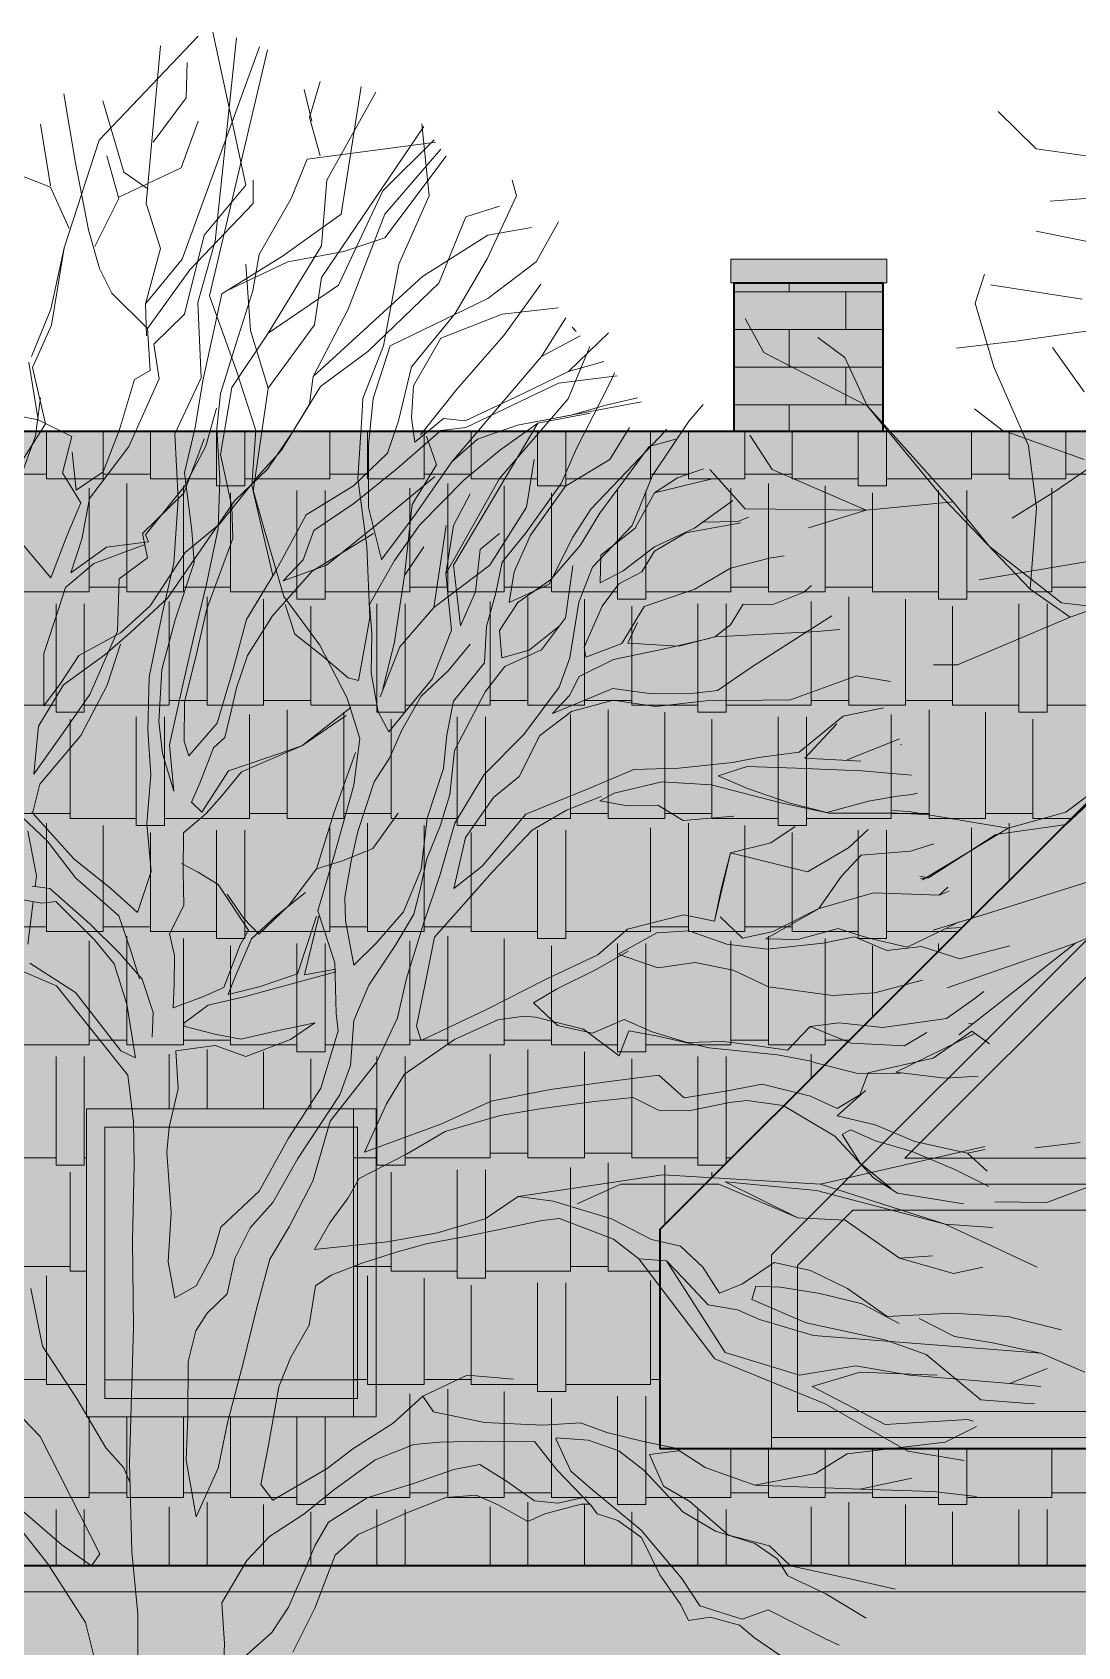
# Model space of a CAD drawing. Header units: millimetres. Extents: x -2481 to 9238, y -476 to 10647.
# Drawn here: x 5596.3 to 5877.6, y 8707.6 to 9142.3 of the extents above; entities that cross this region are included whole.
import ezdxf

# ---------------------------------------------------------------- set-up
doc = ezdxf.new("R2010")
doc.units = ezdxf.units.MM
for name, color, linetype, lineweight in [('A-ELEWACJA CIENKA', 11, 'Continuous', 13), ('A-RYS ELEWACJI', 30, 'Continuous', 35), ('B-DACHÓWKA', 250, 'Continuous', 0), ('B-materiały', 9, 'Continuous', 0), ('B-SZKŁO', 153, 'Continuous', 0)]:
    doc.layers.add(name, color=color, linetype=linetype, lineweight=lineweight)
doc.layers.add('bowe drewno', color=7, linetype='Continuous', true_color=0x51432a)

# ---------------------------------------------------------------- blocks, each defined once
blk = doc.blocks.new('A$C2EBD462E')
at = {"layer": 'B-materiały'}
for p, q in [((-80.34, 908.35), (-42.28, 948.3)), ((-36.61, 949.78), (-23.92, 890.99)), ((-35.74, 869.47), (-27.53, 947.69)), ((-62.29, 883.94), (-56.77, 944.52)), ((-48.42, 862.45), (-18.68, 944.24)), ((-37.96, 848.42), (-15.58, 943.03)), ((-46.84, 924.54), (-46.55, 938.12)), ((0.52, 917.03), (4.56, 930.9)), ((-89.62, 900.21), (-93.88, 926.12)), ((1.38, 915.59), (-1.51, 927.72)), ((7.17, 892.89), (26.05, 926.75)), ((20.44, 928.94), (12.69, 879.88)), ((-70.81, 895.94), (-78.89, 923.39)), ((-59.55, 907.5), (-46.84, 924.54)), ((-99.11, 890.74), (-102.86, 914.43)), ((-48.86, 897.67), (-42.22, 915.59)), ((4.56, 902.29), (0.52, 917.03)), ((5.17, 855.47), (44.52, 913.6)), ((46.54, 886.93), (43.77, 914.62)), ((-93.78, 866.9), (-80.34, 908.35)), ((-0.35, 901.03), (49.05, 907.5)), ((48.4, 908.37), (28.74, 888.82)), ((29.49, 879.88), (51.03, 904.83)), ((-84.45, 873.84), (-89.62, 900.21)), ((-72.83, 885.82), (-77.45, 902.29)), ((-6.55, 885.84), (-0.35, 901.03)), ((53.01, 902.15), (29.49, 870.66)), ((-72.83, 886.4), (-48.86, 897.67)), ((-61.57, 889.58), (-70.81, 895.94)), ((-99.11, 890.16), (-112.1, 895.36)), ((-21.16, 883.94), (-21.16, 892.89)), ((-21.16, 892.89), (-21.16, 883.94)), ((5.17, 867.67), (7.17, 892.89)), ((80.14, 886.93), (78.39, 892.89)), ((-91.89, 874.27), (-99.11, 890.16)), ((-23.92, 890.99), (-39.97, 871.74)), ((28.74, 888.82), (11.69, 852.49)), ((34.87, 860.62), (46.54, 886.93)), ((68.89, 862.59), (80.14, 886.93)), ((-82.07, 867.33), (-72.83, 885.82)), ((-56.77, 866.59), (-62.29, 883.94)), ((-45.49, 858.45), (-21.16, 883.94)), ((-18.86, 864.31), (-6.55, 885.84)), ((73.62, 882.86), (60.58, 878.79)), ((12.69, 879.88), (-9.88, 863.61)), ((15.45, 843.27), (29.49, 879.88)), ((60.58, 878.79), (50.3, 853.3)), ((-80.17, 858.86), (-84.45, 873.84)), ((69.11, 871.74), (85.91, 874.72)), ((96.19, 876.89), (87.67, 861.44)), ((-39.97, 871.74), (-47.49, 841.37)), ((-42.41, 845.84), (-35.74, 869.47)), ((29.49, 870.66), (13.69, 865.5)), ((43.93, 855.82), (69.11, 871.74)), ((-93.78, 866.9), (-98.9, 843.27)), ((-98.62, 837.17), (-93.78, 866.9)), ((-62.51, 845.34), (-56.77, 866.59)), ((-15.4, 834.05), (5.17, 867.67)), ((13.69, 865.5), (-7.87, 861.44)), ((-62.51, 845.34), (-48.42, 862.45)), ((-9.88, 863.61), (-33.2, 849.23)), ((-7.87, 861.44), (-31.44, 850.32)), ((-21.3, 850.28), (-18.86, 864.31)), ((56.57, 841.62), (68.89, 862.59)), ((87.67, 861.44), (69.11, 847.34)), ((-75.47, 849.48), (-80.17, 858.86)), ((-61.72, 835.86), (-45.49, 858.45)), ((-22.17, 835.13), (-23.92, 860.62)), ((28.95, 829.19), (34.87, 860.62)), ((11.69, 852.49), (-15.4, 834.05)), ((1.87, 817.34), (43.93, 855.82)), ((2.41, 837.3), (5.17, 855.47)), ((50.3, 853.3), (22.97, 827)), ((75.22, 833.14), (89.52, 852.89)), ((-61.72, 835.86), (-75.47, 849.48)), ((-33.2, 849.23), (-40.54, 815.72)), ((-27.68, 819.95), (-37.96, 848.42)), ((-27.51, 830.57), (-21.3, 850.28)), ((-62.21, 833.05), (-62.51, 845.34)), ((-41.13, 816.82), (-42.41, 845.84)), ((69.11, 847.34), (31.5, 829.17)), ((96.3, 843.75), (74.63, 841.37)), ((-98.9, 843.27), (-106.42, 825.1)), ((-47.49, 841.37), (-59.33, 829.77)), ((1.87, 817.34), (15.45, 843.27)), ((39.77, 821.08), (56.57, 841.62)), ((74.63, 841.37), (51.05, 832.15)), ((89.67, 825.1), (99.12, 839.94)), ((-106.03, 820.78), (-98.62, 837.17)), ((-60.75, 819.68), (-61.72, 835.86)), ((-15.4, 812.9), (-22.17, 835.13)), ((-15.4, 812.9), (2.41, 837.3)), ((101.46, 836.36), (103.02, 834.68)), ((-33.72, 810.86), (-27.51, 830.57)), ((-15.4, 834.05), (-29.31, 813.21)), ((51.05, 832.15), (40.51, 813.84)), ((57.3, 812.58), (75.22, 833.14)), ((89.67, 825.1), (104.52, 833.05)), ((100.15, 819.24), (115.42, 834.15)), ((-59.33, 829.77), (-57.32, 816.42)), ((22.97, 827), (4.76, 813.5)), ((21.08, 808.88), (28.95, 829.19)), ((31.5, 829.17), (24.99, 808.98)), ((99.95, 808.83), (108.3, 828.98)), ((-107.42, 822.93), (-103.85, 800.73)), ((55.21, 784.6), (89.67, 825.1)), ((100.15, 819.24), (113.72, 823.13)), ((-101.02, 799.12), (-106.03, 820.78)), ((-66.81, 816.18), (-60.75, 819.68)), ((-20.16, 796.63), (-27.68, 819.95)), ((0.46, 806.69), (1.87, 817.34)), ((34.7, 800.29), (39.77, 821.08)), ((81.93, 810.41), (100.15, 819.24)), ((118.86, 817.59), (96.19, 814.8)), ((116, 814.8), (117.8, 818.74)), ((-72.48, 797.04), (-66.81, 816.18)), ((-57.32, 816.42), (-68.96, 790.43)), ((-51.2, 795.34), (-41.13, 816.82)), ((-40.54, 815.72), (-43.44, 797.77)), ((-29.31, 813.21), (-33.69, 787.4)), ((-21.16, 773.31), (-15.4, 812.9)), ((4.76, 813.5), (-5.97, 795.92)), ((40.51, 813.84), (39.7, 801.53)), ((96.19, 814.8), (60.58, 797.71)), ((103.12, 789.71), (116, 814.8)), ((-102.95, 809.13), (-104.81, 794.56)), ((-35.06, 797.42), (-33.72, 810.86)), ((20.7, 801.61), (21.08, 808.88)), ((24.99, 808.98), (23.2, 791.06)), ((43.22, 794.91), (57.3, 812.58)), ((60.4, 800.37), (81.93, 810.41)), ((73.62, 778.19), (99.95, 808.83)), ((113.88, 806.18), (126.68, 809.15)), ((-39.35, 790.61), (-35.25, 805.24)), ((-10.27, 789.1), (0.46, 806.69)), ((80.55, 798.64), (128.14, 807.58)), ((101.13, 802.51), (113.88, 806.18)), ((146.43, 800.29), (151.86, 806.57)), ((-103.85, 800.73), (-116.2, 803.21)), ((-90.84, 794.35), (-103.85, 800.73)), ((19.06, 778.11), (20.7, 801.61)), ((30.54, 787.89), (34.7, 800.29)), ((39.7, 801.53), (41.05, 792.07)), ((41.05, 792.07), (52, 801.28)), ((52, 801.28), (60.4, 800.37)), ((80.55, 798.64), (101.13, 802.51)), ((108.37, 803.25), (88.35, 799.4)), ((132.43, 779.27), (146.43, 800.29)), ((-110.69, 783.8), (-101.02, 799.12)), ((-78.77, 780.69), (-72.48, 797.04)), ((-43.44, 797.77), (-47.48, 780.35)), ((-34.01, 777.9), (-35.06, 797.42)), ((-21.66, 775.41), (-20.16, 796.63)), ((-5.97, 795.92), (-15.67, 781.71)), ((51.05, 796.63), (34.05, 781.84)), ((60.58, 797.71), (51.05, 796.63)), ((55.82, 744.83), (88.35, 799.4)), ((65.05, 793.23), (80.55, 798.64)), ((88.35, 799.4), (73.53, 788.97)), ((123.52, 797.71), (116, 785.51)), ((125.06, 783.56), (137.04, 796.15)), ((137.04, 796.15), (137.78, 797.18)), ((-104.81, 794.56), (-111.08, 777.08)), ((-94.4, 780.29), (-90.84, 794.35)), ((-50.02, 770.23), (-51.2, 795.34)), ((-47.84, 772.52), (-39.98, 793.39)), ((49.3, 783.34), (45.54, 794.46)), ((55.21, 784.6), (65.05, 793.23)), ((141.41, 793.26), (131.05, 790.39)), ((-90.69, 788.21), (-89.21, 773.72)), ((-68.96, 790.43), (-84.1, 770.5)), ((-47.35, 775.33), (-39.35, 790.61)), ((-33.69, 787.4), (-29.28, 767.4)), ((-18.96, 779.39), (-10.27, 789.1)), ((17.45, 775.27), (30.54, 787.89)), ((23.2, 791.06), (23.24, 767.04)), ((73.53, 788.97), (59.85, 777.45)), ((97.32, 776.16), (103.12, 789.71)), ((131.05, 790.39), (112.13, 764.8)), ((40.02, 768.16), (49.3, 783.34)), ((40.65, 763.57), (55.21, 784.6)), ((83.9, 767.07), (86.91, 785.51)), ((116, 785.51), (98.95, 775.21)), ((108.73, 766.39), (125.06, 783.56)), ((-87.41, 768.74), (-94.4, 780.29)), ((-89.21, 773.72), (-78.77, 780.69)), ((-47.48, 780.35), (-44.69, 758.08)), ((-34.13, 760.57), (-18.96, 779.39)), ((-15.67, 781.71), (-28.22, 769.66)), ((34.05, 781.84), (17.62, 768.57)), ((25.66, 759.84), (48.65, 778.85)), ((52.93, 741.53), (73.62, 778.19)), ((124.53, 760.08), (132.43, 779.27)), ((141.95, 778.39), (133.16, 772.59)), ((151.96, 781.89), (141.95, 778.39)), ((-62.52, 756.51), (-47.35, 775.33)), ((-34.65, 758.89), (-34.01, 777.9)), ((-16.76, 758.22), (-21.66, 775.41)), ((-0.71, 764.21), (17.45, 775.27)), ((22.51, 751.94), (19.06, 778.11)), ((59.85, 777.45), (42.97, 760.27)), ((83.82, 757.38), (97.32, 776.16)), ((98.95, 775.21), (85.52, 756.31)), ((152.61, 777.37), (133.16, 772.59)), ((155.58, 777.98), (152.61, 777.37)), ((-84.1, 770.5), (-87.06, 754.78)), ((-63.65, 757.04), (-47.84, 772.52)), ((-28.22, 769.66), (-54.09, 732.14)), ((-51.64, 745.61), (-50.02, 770.23)), ((-13.64, 740.77), (-21.16, 773.31)), ((55.82, 760.02), (62.34, 772.22)), ((133.16, 772.59), (125.68, 758.99)), ((148.58, 759.01), (163.27, 769.69)), ((-92.68, 756.32), (-87.41, 768.74)), ((-29.28, 767.4), (-28.97, 755.12)), ((17.62, 768.57), (2.24, 758.13)), ((23.24, 767.04), (28.21, 747.05)), ((37.01, 740.77), (40.02, 768.16)), ((69.86, 744.83), (83.9, 767.07)), ((101.74, 755.6), (108.73, 766.39)), ((-12.46, 742.68), (-0.71, 764.21)), ((28.21, 747.05), (40.65, 763.57)), ((112.13, 764.8), (104.62, 752.32)), ((166.41, 761.13), (145.27, 757.25)), ((151.32, 761.31), (165.27, 761.66)), ((165.27, 761.66), (169.26, 763.22)), ((-61.74, 747.59), (-63.65, 757.04)), ((-61.34, 753.75), (-62.52, 756.51)), ((-47.27, 749.63), (-34.13, 760.57)), ((-44.69, 758.08), (-43.82, 745.81)), ((-39.14, 737.55), (-34.65, 758.89)), ((-9.41, 732.7), (-16.76, 758.22)), ((2.24, 758.13), (-1.95, 746.86)), ((25.17, 757.03), (1.51, 742.47)), ((7.04, 744.85), (25.66, 759.84)), ((42.97, 760.27), (33.25, 746.62)), ((48.3, 728.56), (53.06, 760.02)), ((52.93, 741.53), (55.82, 760.02)), ((73.62, 757.04), (66.1, 750.8)), ((74.61, 745.98), (83.82, 757.38)), ((109.29, 744.06), (124.53, 760.08)), ((125.68, 758.99), (112.53, 748.61)), ((133.12, 751.92), (148.58, 759.01)), ((145.27, 757.25), (133.16, 750.24)), ((-110.49, 753.63), (-98.98, 739.96)), ((-98.98, 739.96), (-92.68, 756.32)), ((-87.06, 754.78), (-91.2, 741.83)), ((-62.98, 752.59), (-82.36, 745.4)), ((-77.48, 751.67), (-61.34, 753.75)), ((-28.97, 755.12), (-38.91, 728.05)), ((85.52, 756.31), (79.17, 742.18)), ((92.7, 737.5), (101.74, 755.6)), ((104.62, 752.32), (93.21, 739.18)), ((-91.2, 741.83), (-77.48, 751.67)), ((-60.72, 729.18), (-47.27, 749.63)), ((23.75, 724.6), (22.51, 751.94)), ((37.01, 740.77), (44.53, 751.89)), ((66.1, 750.8), (64.34, 734.53)), ((112.53, 748.61), (112.24, 737.98)), ((121.06, 742.67), (133.12, 751.92)), ((133.16, 750.24), (128.33, 742.3)), ((177.36, 747.44), (183.01, 748.39)), ((-82.36, 745.4), (-93.3, 736.19)), ((-72.71, 739.5), (-61.74, 747.59)), ((-56.17, 725.95), (-51.64, 745.61)), ((-43.82, 745.81), (-51.09, 723.84)), ((-1.95, 746.86), (-9.57, 738.84)), ((-9.57, 738.84), (7.04, 744.85)), ((33.25, 746.62), (23.62, 729.62)), ((48.3, 728.56), (69.86, 744.83)), ((58.58, 721.51), (55.82, 744.83)), ((72.11, 734.19), (74.61, 745.98)), ((101.71, 744.56), (98.95, 724.5)), ((104.05, 730.52), (109.29, 744.06)), ((148.61, 735.54), (162.37, 743.71)), ((162.37, 743.71), (177.36, 747.44)), ((-73.32, 719.37), (-72.71, 739.5)), ((-23.72, 723.97), (-12.46, 742.68)), ((1.51, 742.47), (-13.7, 725.33)), ((33.25, 715.28), (37.01, 740.77)), ((55.15, 719.8), (52.93, 741.53)), ((79.17, 742.18), (77.23, 730.4)), ((93.21, 739.18), (80.58, 730.49)), ((112.24, 737.98), (121.06, 742.67)), ((128.33, 742.3), (119.51, 737.61)), ((-93.3, 736.19), (-95.89, 728.3)), ((-43.69, 718.44), (-39.14, 737.55)), ((77.23, 730.4), (92.7, 737.5)), ((119.51, 737.61), (113.02, 729.07)), ((129.22, 728.91), (148.61, 735.54)), ((190.54, 734.36), (193.55, 737.02)), ((-54.09, 732.14), (-68.29, 718.94)), ((4.46, 714.06), (-9.41, 732.7)), ((64.34, 734.53), (58.58, 721.51)), ((68.52, 721.25), (72.11, 734.19)), ((80.58, 730.49), (73.59, 719.7)), ((100.67, 709.2), (104.05, 730.52)), ((178.37, 729.59), (190.54, 734.36)), ((-95.89, 728.3), (-101.6, 710.84)), ((-72.19, 718.84), (-60.72, 729.18)), ((-38.91, 728.05), (-42.94, 710.64)), ((-8.88, 729.65), (-5.14, 718.29)), ((23.62, 729.62), (24.46, 718.47)), ((35.26, 713.38), (48.3, 728.56)), ((113.02, 729.07), (106.15, 713.25)), ((120.64, 714.73), (129.22, 728.91)), ((162.36, 721.92), (167.19, 729.86)), ((167.19, 729.86), (178.37, 729.59)), ((-61.15, 701.8), (-56.17, 725.95)), ((-51.09, 723.84), (-56.2, 704.72)), ((-28.83, 704.84), (-23.72, 723.97)), ((-13.7, 725.33), (-23.37, 710.01)), ((19.33, 700.46), (23.75, 724.6)), ((98.95, 724.5), (89.67, 712.29)), ((126.59, 722.7), (122.87, 714.79)), ((156.33, 717.3), (162.36, 721.92)), ((186.53, 715.82), (201.37, 725.35)), ((-88.17, 710.06), (-72.19, 718.84)), ((-83.89, 695.08), (-73.32, 719.37)), ((-68.29, 718.94), (-78.12, 710.31)), ((-48.23, 698.77), (-43.69, 718.44)), ((-5.14, 718.29), (5.12, 710.16)), ((24.46, 718.47), (24.28, 703.38)), ((47.8, 701.18), (55.15, 719.8)), ((67.76, 707.26), (68.52, 721.25)), ((73.59, 719.7), (74.42, 709.11)), ((84.95, 712.16), (96.45, 721.39)), ((142.46, 713.6), (156.33, 717.3)), ((156.33, 717.3), (195.74, 719.35)), ((195.74, 719.35), (204.38, 720.12)), ((-72.08, 714.37), (-77.27, 698.6)), ((15.03, 693.65), (4.46, 714.06)), ((27.73, 694.13), (35.26, 713.38)), ((28.74, 697.11), (33.25, 715.28)), ((62.34, 714.46), (53.87, 704.12)), ((106.15, 713.25), (106.81, 709.36)), ((106.81, 709.36), (120.64, 714.73)), ((122.87, 714.79), (142.46, 713.6)), ((154.67, 716.7), (135.79, 712.32)), ((170.04, 705.36), (186.53, 715.82)), ((-101.6, 710.84), (-101.66, 690.73)), ((-95.17, 699.27), (-88.17, 710.06)), ((-78.12, 710.31), (-94.04, 698.74)), ((-42.94, 710.64), (-47.5, 692.09)), ((-23.37, 710.01), (-27.53, 697.61)), ((5.12, 710.16), (15.39, 701.48)), ((74.42, 709.11), (84.95, 712.16)), ((89.67, 712.29), (75.62, 705.78)), ((96.48, 697.93), (100.67, 709.2)), ((135.79, 712.32), (117.45, 708.51)), ((-56.2, 704.72), (-57.37, 684.58)), ((-35.01, 684.02), (-28.83, 704.84)), ((55.84, 692.44), (67.76, 707.26)), ((75.62, 705.78), (68.04, 696.1)), ((117.45, 708.51), (104.2, 702.03)), ((157.41, 696.66), (170.04, 705.36)), ((-61.63, 681.35), (-61.15, 701.8)), ((15.39, 701.48), (19.33, 700.46)), ((24.28, 703.38), (26.89, 688.36)), ((31, 680.64), (47.8, 701.18)), ((53.87, 704.12), (43.5, 694.36)), ((104.2, 702.03), (100.47, 694.67)), ((210.79, 702.26), (185.46, 693.04)), ((223.83, 700.09), (210.79, 702.26)), ((-94.04, 698.74), (-103.69, 682.86)), ((-101.66, 690.73), (-95.17, 699.27)), ((-77.27, 698.6), (-87.4, 679.35)), ((-53.24, 675.74), (-48.23, 698.77)), ((-27.53, 697.61), (-29.54, 688.63)), ((68.04, 696.1), (56.31, 673.46)), ((82.97, 679.71), (96.48, 697.93)), ((93.94, 687.81), (117.17, 697.33)), ((117.17, 697.33), (131.18, 695.44)), ((146.27, 695.26), (157.41, 696.66)), ((-94.13, 680.3), (-83.89, 695.08)), ((-47.5, 692.09), (-47.68, 677)), ((19.89, 678.13), (15.03, 693.65)), ((43.5, 694.36), (36.01, 681.33)), ((53.37, 679.53), (55.84, 692.44)), ((100.47, 694.67), (93.94, 687.81)), ((117.28, 692.86), (101.19, 688.55)), ((133.54, 690.48), (117.28, 692.86)), ((131.18, 695.44), (146.27, 695.26)), ((153.04, 692.64), (133.54, 690.48)), ((185.46, 693.04), (153.04, 692.64)), ((-29.54, 688.63), (-32.08, 678.51)), ((16.45, 690.06), (-2.39, 675.34)), ((-2.39, 675.34), (14.64, 686.94)), ((26.89, 688.36), (31, 680.64)), ((101.19, 688.55), (89.13, 679.31)), ((205.7, 686.7), (221.26, 689.88)), ((-103.69, 682.86), (-105.46, 664.38)), ((-57.37, 684.58), (-55.94, 672.32)), ((-45.87, 671.46), (-35.01, 684.02)), ((188.73, 672.86), (205.7, 686.7)), ((190.98, 670.54), (203.26, 683.82)), ((-105.46, 664.38), (-94.13, 680.3)), ((-87.4, 679.35), (-103.13, 660.53)), ((-60.5, 664.19), (-61.63, 681.35)), ((-32.08, 678.51), (-36.45, 674.49)), ((36.01, 681.33), (31.25, 670.6)), ((52.02, 666.65), (53.37, 679.53)), ((67.72, 664.25), (82.97, 679.71)), ((89.13, 679.31), (81.14, 663.47)), ((-51.67, 657.9), (-53.24, 675.74)), ((-47.68, 677), (-45.87, 671.46)), ((-36.45, 674.49), (-41.69, 660.95)), ((-2.39, 675.34), (-25.6, 665.26)), ((-16.24, 670.52), (-2.39, 675.34)), ((17.54, 660.2), (19.89, 678.13)), ((227.36, 678.05), (207.27, 669.99)), ((227.59, 675.69), (228.09, 675.82)), ((-342.13, 672.7), (-331.85, 662.67)), ((-55.94, 672.32), (-51.67, 657.9)), ((-30.64, 665.69), (-16.24, 670.52)), ((9.93, 649.38), (18.21, 672.7)), ((31.25, 670.6), (25.33, 661.51)), ((56.31, 673.46), (54.5, 656.65)), ((163.13, 668.87), (173.14, 670.8)), ((173.14, 670.8), (188.73, 672.86)), ((212.54, 669.45), (190.98, 670.54)), ((-40.86, 649.8), (-30.64, 665.69)), ((-25.6, 665.26), (-33.19, 656.13)), ((45.79, 647.5), (52.02, 666.65)), ((106.97, 658.53), (125.21, 666.24)), ((125.21, 666.24), (142.51, 666.68)), ((142.51, 666.68), (163.13, 668.87)), ((168.75, 667.34), (157.67, 663.71)), ((187.76, 666.69), (168.75, 667.34)), ((212.93, 665.65), (187.76, 666.69)), ((231.92, 664.02), (212.93, 665.65)), ((-331.85, 662.67), (-311.04, 659.69)), ((-61.97, 645.36), (-60.5, 664.19)), ((-41.69, 660.95), (-44.86, 653.61)), ((25.33, 661.51), (19.11, 642.36)), ((56.45, 645.53), (67.72, 664.25)), ((81.14, 663.47), (71.29, 655.4)), ((135.94, 661.49), (117.62, 657.12)), ((154.97, 660.29), (135.94, 661.49)), ((157.67, 663.71), (168.96, 658.96)), ((-103.13, 660.53), (-105.88, 649.75)), ((9.85, 632.63), (17.54, 660.2)), ((54.5, 656.65), (50.89, 644.83)), ((83.74, 649.01), (106.97, 658.53)), ((117.62, 657.12), (112.1, 654.19)), ((181.7, 653.45), (154.97, 660.29)), ((168.96, 658.96), (185.31, 653.23)), ((226.58, 655.94), (232.15, 656.63)), ((232.15, 656.63), (234.18, 657.07)), ((-44.86, 653.61), (-40.86, 649.8)), ((-33.19, 656.13), (-39.17, 649.28)), ((71.29, 655.4), (60.5, 640.04)), ((112.62, 655.87), (99.35, 650.51)), ((112.1, 654.19), (122.77, 652.22)), ((122.77, 652.22), (134.49, 652.51)), ((134.49, 652.51), (144.13, 646.61)), ((200.26, 649.38), (181.7, 653.45)), ((185.31, 653.23), (199.36, 649.67)), ((199.36, 649.67), (215.46, 653.98)), ((215.46, 653.98), (226.58, 655.94)), ((-302.32, 650.51), (-328.09, 648.57)), ((-100.36, 638.81), (-112.37, 650.24)), ((-106.22, 649.83), (-90.12, 631.8)), ((-39.17, 649.28), (-47.92, 641.8)), ((3.26, 628), (9.93, 649.38)), ((24.86, 635.8), (34.57, 649.45)), ((66.92, 629.03), (83.74, 649.01)), ((99.35, 650.51), (86.13, 642.92)), ((144.13, 646.61), (163.64, 648.3)), ((226.58, 649.38), (200.26, 649.38)), ((236.86, 648.85), (226.58, 649.38)), ((-60.39, 626.96), (-61.97, 645.36)), ((43.49, 627.89), (45.79, 647.5)), ((50.89, 644.83), (45.62, 631.85)), ((50.8, 625.83), (56.45, 645.53)), ((177.87, 637.96), (187.21, 644.33)), ((-306.53, 635.28), (-331.85, 640.44)), ((-107.71, 642.53), (-104.49, 625.3)), ((-47.92, 641.8), (-48.1, 626.71)), ((19.11, 642.36), (16.59, 631.12)), ((60.5, 640.04), (55.97, 620.38)), ((86.13, 642.92), (70.89, 626.9)), ((207.78, 636.1), (215.3, 643.15)), ((-89.38, 624.56), (-100.36, 638.81)), ((13.24, 631.04), (24.86, 635.8)), ((162.32, 634.21), (177.87, 637.96)), ((191.98, 626.88), (207.78, 636.1)), ((212.62, 633.24), (231.58, 634.83)), ((231.58, 634.83), (240.51, 637.63)), ((-90.12, 631.8), (-75.87, 620.43)), ((3.26, 628), (13.24, 631.04)), ((3.67, 611.81), (9.85, 632.63)), ((16.59, 631.12), (14.15, 617.1)), ((45.62, 631.85), (43.13, 620.06)), ((156.28, 607.81), (162.32, 634.21)), ((158.76, 620.16), (162.32, 634.21)), ((162.32, 634.21), (191.98, 626.88)), ((205, 625.23), (212.62, 633.24)), ((-345.77, 628.91), (-348.28, 621.05)), ((-319.48, 622.15), (-344.16, 626)), ((-65.59, 611.19), (-60.39, 626.96)), ((-42.52, 626.85), (-48.74, 630.05)), ((-48.1, 626.71), (-47.78, 613.87)), ((-34.57, 622.02), (-42.52, 626.85)), ((-7.55, 613.76), (3.26, 628)), ((36.64, 611.51), (43.49, 627.89)), ((55.97, 620.38), (66.92, 629.03)), ((70.89, 626.9), (57.85, 612.05)), ((-104.49, 625.3), (-104.99, 621.2)), ((-72.82, 609.89), (-89.38, 624.56)), ((-22.96, 604.43), (-34.57, 622.02)), ((44.55, 607.8), (50.8, 625.83)), ((196.38, 612.72), (205, 625.23)), ((-348.28, 621.05), (-343.26, 603.97)), ((-102.55, 614.73), (-118.82, 617.68)), ((-106.06, 621.35), (-99.34, 620.4)), ((-99.34, 620.4), (-83.91, 606.82)), ((-75.87, 620.43), (-65.59, 611.19)), ((-31.13, 618.2), (-24.75, 608.86)), ((-0.98, 618.95), (-12.48, 609.73)), ((43.13, 620.06), (40.57, 610.5)), ((156.28, 607.81), (158.76, 620.16)), ((217.31, 618.74), (196.49, 612.78)), ((242.63, 617.93), (217.31, 618.74)), ((245.95, 620.93), (242.63, 617.93)), ((242.63, 617.93), (246.45, 619.37)), ((-410.22, 616.98), (-405.2, 607.76)), ((-337.37, 610.88), (-292.55, 617.23)), ((-105.72, 615.31), (-107.74, 598.96)), ((-96.98, 615.43), (-102.55, 614.73)), ((-82.08, 600.72), (-96.98, 615.43)), ((-47.78, 613.87), (-53.25, 602.96)), ((-19.01, 602.86), (-7.55, 613.76)), ((14.15, 617.1), (14.38, 608.16)), ((-383.38, 606.41), (-390.66, 611.83)), ((-353.42, 608.98), (-337.37, 610.88)), ((-327.47, 609.12), (-318.94, 597.19)), ((-68, 596.04), (-72.82, 609.89)), ((-24.75, 608.86), (-19.01, 602.86)), ((-12.48, 609.73), (-21.76, 601.11)), ((-4.1, 587.59), (3.26, 609.76)), ((-1.35, 587.29), (4.16, 609.79)), ((10.31, 591.86), (3.67, 611.81)), ((26.32, 599.52), (36.64, 611.51)), ((40.57, 610.5), (33.61, 598.59)), ((57.85, 612.05), (48.61, 601.76)), ((122.84, 604.73), (144.49, 610.3)), ((144.49, 610.3), (156.28, 607.81)), ((158.47, 609.54), (167.05, 601.37)), ((196.49, 612.78), (176, 601.04)), ((178.72, 603.9), (196.38, 612.72)), ((-405.2, 607.76), (-377.37, 593.39)), ((-377.37, 593.39), (-383.38, 606.41)), ((-83.91, 606.82), (-72.45, 595.37)), ((-26.17, 598.77), (-22.96, 604.43)), ((14.38, 608.16), (17.6, 590.93)), ((37.84, 585.85), (44.55, 607.8)), ((111.35, 594.95), (122.84, 604.73)), ((188.3, 600.79), (203.83, 605.09)), ((203.83, 605.09), (215.1, 601.46)), ((230.27, 597.93), (245.17, 605.01)), ((245.17, 605.01), (250.29, 607.59)), ((245.17, 605.01), (251.01, 605.37)), ((-343.26, 603.97), (-333.9, 582.62)), ((-74.59, 591.41), (-82.08, 600.72)), ((-53.25, 602.96), (-51.37, 594.63)), ((-21.76, 601.11), (-28.1, 586.43)), ((48.61, 601.76), (45.14, 584.35)), ((134.05, 603.34), (119.17, 595.15)), ((146.31, 604.21), (134.05, 603.34)), ((160.97, 598.99), (146.31, 604.21)), ((167.05, 601.37), (178.72, 603.9)), ((176, 601.04), (188.3, 600.79)), ((210.06, 601.89), (197.83, 599.35)), ((222.48, 596.62), (210.06, 601.89)), ((215.1, 601.46), (230.27, 597.93)), ((-64.8, 585.66), (-68, 596.04)), ((-32.46, 582.41), (-26.17, 598.77)), ((17.6, 590.93), (26.32, 599.52)), ((33.61, 598.59), (23.38, 583.25)), ((123.05, 596.36), (110.93, 589.35)), ((176.66, 597.14), (160.97, 598.99)), ((197.83, 599.35), (176.66, 597.14)), ((235.85, 598.07), (222.48, 596.62)), ((250.49, 593.41), (235.85, 598.07)), ((269.72, 598.41), (250.49, 593.41)), ((-354.2, 567.59), (-377.37, 593.39)), ((-377.37, 593.39), (-356.8, 568.44)), ((-341.01, 586.88), (-348.43, 592.64)), ((-107, 591.72), (-89.4, 580.43)), ((-69.73, 575.89), (-74.59, 591.41)), ((-72.45, 595.37), (-63.83, 585.53)), ((-51.37, 594.63), (-51.51, 583.5)), ((10.8, 572.32), (10.31, 591.86)), ((91.48, 585.51), (111.35, 594.95)), ((119.17, 595.15), (134.38, 589.94)), ((134.38, 589.94), (148.85, 591.98)), ((148.85, 591.98), (163.45, 588.99)), ((-318.94, 579.02), (-341.01, 586.88)), ((-299.66, 589.12), (-326.57, 570.57)), ((-96.72, 583.03), (-115.36, 590.95)), ((10.68, 588.37), (-25.11, 578.68)), ((-18.51, 582.76), (-4.1, 587.59)), ((10.68, 589.46), (-1.35, 587.29)), ((110.93, 589.35), (95.48, 581.7)), ((163.45, 588.99), (177.02, 582.63)), ((-402.94, 576.31), (-408.96, 585.53)), ((-333.9, 582.62), (-331.81, 565.91)), ((-69.3, 548.61), (-96.72, 583.03)), ((-63.83, 585.53), (-59.6, 572.79)), ((-51.51, 583.5), (-51.87, 574.48)), ((-28.1, 586.43), (-30.72, 579.66)), ((-30.72, 579.66), (-18.51, 582.76)), ((23.38, 583.25), (17.57, 569.7)), ((34.31, 570.67), (37.84, 585.85)), ((45.14, 584.35), (41.65, 567.51)), ((68.31, 573.76), (91.48, 585.51)), ((177.02, 582.63), (201.68, 579.34)), ((217.86, 580.3), (236.17, 585.23)), ((-89.4, 580.43), (-81.31, 570.01)), ((-51.87, 574.48), (-40.2, 578.86)), ((-40.2, 578.86), (-32.46, 582.41)), ((-25.11, 578.68), (-38.44, 575.56)), ((95.48, 581.7), (86.68, 576.46)), ((201.68, 579.34), (217.86, 580.3)), ((255.91, 577.9), (259.75, 580.79)), ((-410.22, 565.73), (-419.74, 576.31)), ((-377.6, 565.32), (-402.94, 576.31)), ((-66.42, 555.3), (-69.73, 575.89)), ((-38.44, 575.56), (-47.76, 568.62)), ((86.68, 576.46), (95.83, 567.75)), ((245.48, 570.38), (255.91, 577.9)), ((-326.57, 570.57), (-338.37, 563.15)), ((-81.31, 570.01), (-72.07, 557.95)), ((-59.6, 572.79), (-59.92, 563.29)), ((11.53, 565.64), (10.8, 572.32)), ((17.57, 569.7), (16.33, 552.35)), ((26.35, 553.72), (34.31, 570.67)), ((43.46, 561.97), (68.31, 573.76)), ((72.87, 569.96), (56.31, 562.29)), ((82.89, 571.33), (72.87, 569.96)), ((87.37, 570.89), (82.89, 571.33)), ((105.92, 566.32), (87.37, 570.89)), ((109.32, 564.73), (121.47, 570.06)), ((121.47, 570.06), (132.21, 565.31)), ((220.99, 566.97), (245.48, 570.38)), ((-377.6, 565.32), (-410.22, 565.73)), ((-393.16, 560.58), (-377.6, 565.32)), ((-354.2, 567.59), (-377.6, 565.32)), ((-356.8, 568.44), (-333.5, 544.08)), ((-344.4, 555.54), (-354.2, 567.59)), ((-331.81, 565.91), (-333.5, 544.08)), ((-47.76, 568.62), (-47.73, 567.5)), ((-47.73, 567.5), (-35.92, 564.45)), ((-25.82, 562.46), (-12.49, 565.59)), ((-12.49, 565.59), (2.51, 568.76)), ((2.51, 568.76), (-6.82, 562.38)), ((4.82, 543.68), (11.53, 565.64)), ((41.65, 567.51), (43.46, 561.97)), ((95.83, 567.75), (109.32, 564.73)), ((119.59, 556.05), (105.92, 566.32)), ((123.26, 565.64), (119.59, 556.05)), ((134.48, 563.69), (123.26, 565.64)), ((132.21, 565.31), (145.72, 561.18)), ((184.34, 558.23), (193.05, 567.39)), ((193.05, 567.39), (204.18, 568.78)), ((193.05, 567.39), (208.78, 560.98)), ((204.18, 568.78), (220.99, 566.97)), ((240.28, 555.16), (255.1, 565.59)), ((253.91, 568.35), (255.75, 568.51)), ((255.1, 565.59), (261.92, 560.73)), ((-35.92, 564.45), (-25.82, 562.46)), ((-6.82, 562.38), (-23.98, 555.81)), ((56.31, 562.29), (37.09, 548.96)), ((154.15, 559.15), (134.48, 563.69)), ((145.72, 561.18), (159.67, 561.52)), ((159.67, 561.52), (170.88, 560.13)), ((208.78, 560.98), (229.34, 559.9)), ((256.12, 564.57), (225.89, 549.78)), ((229.34, 559.9), (237.87, 565.05)), ((-72.07, 557.95), (-66.42, 555.3)), ((-35.81, 559.98), (-50.84, 557.93)), ((-50.84, 557.93), (-49.92, 543.43)), ((-23.98, 555.81), (-35.81, 559.98)), ((180.47, 556.46), (154.15, 559.15)), ((170.88, 560.13), (184.34, 558.23)), ((193.38, 553.99), (180.47, 556.46)), ((-312.15, 552.5), (-347.2, 546.59)), ((-325.02, 540.38), (-344.4, 555.54)), ((8.49, 530.92), (26.35, 553.72)), ((16.33, 552.35), (12.15, 541.07)), ((194.51, 553.46), (193.38, 553.99)), ((210.81, 549.4), (194.51, 553.46)), ((215.28, 549.51), (240.28, 555.16)), ((-67.18, 530.78), (-69.3, 548.61)), ((37.09, 548.96), (30.11, 537.61)), ((117.59, 546.5), (134.86, 548.61)), ((134.86, 548.61), (144.57, 539.92)), ((227.58, 549.26), (210.81, 549.4)), ((212.14, 541.05), (215.28, 549.51)), ((225.89, 549.78), (244.94, 547.46)), ((244.94, 547.46), (257.66, 548.27)), ((-333.5, 544.08), (-322.69, 536.53)), ((-49.92, 543.43), (-53.46, 528.57)), ((-7.55, 524.38), (4.82, 543.68)), ((93.1, 543.1), (117.59, 546.5)), ((161.27, 542.57), (174.61, 545.14)), ((174.61, 545.14), (193.16, 540.58)), ((-302.05, 537.61), (-325.02, 540.38)), ((-322.69, 536.53), (-306.08, 542.54)), ((12.15, 541.07), (-4, 516.64)), ((70.31, 538.62), (93.1, 543.1)), ((125.02, 539.99), (109.97, 538.49)), ((134.64, 535.2), (125.02, 539.99)), ((144.57, 539.92), (161.27, 542.57)), ((193.16, 540.58), (203.33, 535.8)), ((203.33, 535.8), (212.14, 541.05)), ((214.33, 542.78), (203.4, 533.01)), ((-322.69, 536.53), (-353.04, 523.7)), ((30.11, 537.61), (21.64, 518.96)), ((50.98, 529.75), (70.31, 538.62)), ((89.93, 535.76), (73.8, 533.12)), ((109.97, 538.49), (89.93, 535.76)), ((146.37, 534.94), (134.64, 535.2)), ((161.94, 538.12), (146.37, 534.94)), ((168.62, 538.84), (161.94, 538.12)), ((182.63, 536.96), (168.62, 538.84)), ((202.48, 525.17), (182.63, 536.96)), ((-66.83, 514.26), (-67.18, 530.78)), ((1.8, 507.85), (8.49, 530.92)), ((73.8, 533.12), (52.72, 527)), ((203.4, 533.01), (218.02, 529.47)), ((-53.46, 528.57), (-54.34, 519.05)), ((21.64, 518.96), (50.98, 529.75)), ((52.72, 527), (37.86, 518.25)), ((208.57, 527.55), (205.26, 525.8)), ((218.17, 523.33), (208.57, 527.55)), ((218.02, 529.47), (233.26, 523.15)), ((-353.04, 523.7), (-359.53, 523.7)), ((-18.77, 503.98), (-7.55, 524.38)), ((217.31, 509.19), (202.48, 525.17)), ((205.26, 525.8), (212.24, 514.8)), ((232.24, 519.21), (218.17, 523.33)), ((233.26, 523.15), (253.48, 518.62)), ((-54.34, 519.05), (-52.64, 495.63)), ((37.86, 518.25), (19.66, 508.86)), ((196.99, 506.75), (260.2, 521.22)), ((248.61, 512.36), (232.24, 519.21)), ((253.48, 518.62), (260.31, 520.04)), ((253.48, 518.62), (261.1, 511.66)), ((-67.58, 485.05), (-66.83, 514.26)), ((-4, 516.64), (-13.63, 499.64)), ((212.24, 514.8), (224.21, 505.04)), ((19.66, 508.86), (15.37, 501.49)), ((80.72, 502.01), (136.31, 510.28)), ((136.31, 510.28), (196.99, 506.75)), ((226.58, 503.23), (217.31, 509.19)), ((261.65, 505.82), (248.61, 512.36)), ((-7.25, 490.31), (1.8, 507.85)), ((120.26, 506.75), (103.46, 499.16)), ((157.87, 506.75), (120.26, 506.75)), ((188.22, 493.74), (157.87, 506.75)), ((195.49, 504.31), (160.38, 507.56)), ((160.38, 507.56), (188.22, 493.74)), ((244.89, 491.29), (195.49, 504.31)), ((196.99, 506.75), (244.89, 491.29)), ((-323.85, 484.05), (-299.17, 502.55)), ((-33.51, 490.21), (-18.77, 503.98)), ((15.37, 501.49), (8.35, 491.81)), ((68.09, 493.31), (80.72, 502.01)), ((80.72, 502.01), (94.17, 500.11)), ((94.17, 500.11), (116.69, 493.41)), ((251.91, 499.16), (226.58, 503.23)), ((-52.64, 495.63), (-53.84, 476.85)), ((-13.63, 499.64), (-22.33, 489.93)), ((8.35, 491.81), (2.46, 481.61)), ((49.23, 487.81), (68.09, 493.31)), ((89.89, 492.74), (74.89, 489.57)), ((96.58, 493.47), (89.89, 492.74)), ((117.44, 485.61), (96.58, 493.47)), ((116.69, 493.41), (131.97, 485.41)), ((188.22, 493.74), (206.52, 492.92)), ((206.52, 492.92), (227.33, 478.28)), ((244.89, 491.29), (263.14, 490)), ((280.24, 474.75), (244.89, 491.29)), ((-313.39, 490.46), (-323.76, 480.7)), ((-36.59, 479.52), (-33.51, 490.21)), ((-22.33, 489.93), (-28.17, 478.05)), ((-14.76, 477.83), (-7.25, 490.31)), ((30.32, 484.54), (49.23, 487.81)), ((74.89, 489.57), (59.88, 486.4)), ((-370.44, 484.43), (-366.21, 484.24)), ((-366.21, 484.24), (-339.38, 479.75)), ((-339.38, 479.75), (-323.85, 484.05)), ((-67.17, 451.38), (-67.58, 485.05)), ((2.46, 481.61), (30.32, 484.54)), ((45.42, 483.8), (34.33, 480.73)), ((59.88, 486.4), (45.42, 483.8)), ((127.13, 478.03), (117.44, 485.61)), ((131.97, 485.41), (143.21, 482.9)), ((143.21, 482.9), (151.79, 474.74)), ((-362.49, 465.77), (-339.38, 479.75)), ((-323.76, 480.7), (-342.69, 477.99)), ((-43, 467.62), (-36.59, 479.52)), ((34.33, 480.73), (21.03, 476.49)), ((227.33, 478.28), (240.12, 479.09)), ((240.12, 479.09), (227.33, 478.28)), ((227.33, 478.28), (227.33, 478.28)), ((227.33, 478.28), (248.15, 472.31)), ((-342.69, 477.99), (-360.83, 466.37)), ((-53.84, 476.85), (-51.26, 462.95)), ((-28.17, 478.05), (-31.19, 464.57)), ((-19.87, 458.71), (-14.76, 477.83)), ((21.03, 476.49), (8.85, 471.72)), ((156.37, 439.5), (127.13, 478.03)), ((137.76, 477.18), (127.13, 478.03)), ((137.76, 477.18), (160.38, 441.94)), ((144.07, 470.63), (137.76, 477.18)), ((151.79, 474.74), (158.18, 464.84)), ((167.03, 468.42), (179.12, 476.54)), ((179.12, 476.54), (193.16, 473.54)), ((248.15, 472.31), (259.43, 474.75)), ((8.85, 471.72), (2.81, 467.65)), ((153.83, 460.26), (144.07, 470.63)), ((193.16, 473.54), (207.3, 466.63)), ((-360.83, 466.37), (-363.16, 466.76)), ((-360.83, 466.37), (-363.01, 466.13)), ((-316.13, 465.81), (-344.95, 456.71)), ((-106.66, 466.59), (-102.19, 444.35)), ((-51.26, 462.95), (-43, 467.62)), ((2.81, 467.65), (0.4, 452.51)), ((158.18, 464.84), (167.03, 468.42)), ((172.09, 467.42), (170.54, 462.36)), ((181.59, 467.1), (172.09, 467.42)), ((196.73, 464.69), (181.59, 467.1)), ((207.3, 466.63), (222.65, 455.84)), ((-290.89, 461.97), (-321.32, 448.72)), ((-31.19, 464.57), (-38.82, 457.11)), ((170.54, 462.36), (191.43, 453.38)), ((213.04, 460.63), (196.73, 464.69)), ((-344.95, 456.71), (-359.6, 452.21)), ((-38.82, 457.11), (-43.12, 450.3)), ((-24.93, 437.91), (-19.87, 458.71)), ((165.05, 458.31), (153.83, 460.26)), ((173.52, 454.61), (165.05, 458.31)), ((227.19, 453.16), (213.04, 460.63)), ((222.65, 455.84), (247.76, 457.03)), ((247.76, 457.03), (268.96, 455.77)), ((0.4, 452.51), (-6.81, 439.92)), ((194.35, 448.43), (173.52, 454.61)), ((191.43, 453.38), (221.76, 446.88)), ((234.96, 455.03), (248.54, 448.11)), ((268.96, 455.77), (289.51, 450.68)), ((-321.32, 448.72), (-355.81, 436.74)), ((-321.32, 448.72), (-352.72, 424.1)), ((-68.66, 399.39), (-67.17, 451.38)), ((-43.12, 450.3), (-46.18, 438.5)), ((281.67, 441.68), (194.35, 448.43)), ((248.54, 448.11), (263.13, 445.68)), ((-102.19, 444.35), (-88.83, 424.02)), ((221.76, 446.88), (237.55, 441.13)), ((263.13, 445.68), (281.67, 441.68)), ((-6.81, 439.92), (-11.3, 428.75)), ((198.75, 422.15), (156.37, 439.5)), ((160.38, 441.94), (188.97, 433.27)), ((237.55, 441.13), (258.68, 423.77)), ((298.55, 434.35), (281.67, 441.68)), ((-46.18, 438.5), (-46.2, 417.27)), ((-31.06, 414.85), (-24.93, 437.91)), ((188.97, 433.27), (210.53, 436.79)), ((210.53, 436.79), (231.35, 433.27)), ((269.71, 430.01), (284.14, 435.74)), ((-103, 409.7), (-123.64, 430.97)), ((44.1, 425.11), (61.08, 433.27)), ((61.08, 433.27), (78.89, 431.64)), ((212.29, 434.35), (193.73, 428.93)), ((241.88, 433.27), (212.29, 434.35)), ((231.35, 433.27), (269.71, 430.01)), ((-11.3, 428.75), (-15.2, 406.31)), ((193.73, 428.93), (221.82, 414.28)), ((269.71, 430.01), (281.66, 428.84)), ((-88.83, 424.02), (-77.75, 405.3)), ((32.63, 414.77), (44.1, 425.11)), ((44.1, 425.11), (48.16, 419.07)), ((230.59, 403.98), (198.75, 422.15)), ((258.68, 423.77), (278.49, 422.15)), ((278.49, 422.15), (279.3, 422.29)), ((48.16, 419.07), (67.81, 415.09)), ((-46.2, 417.27), (-46.9, 400.49)), ((-34.54, 397.45), (-31.06, 414.85)), ((17.23, 404.89), (32.63, 414.77)), ((67.81, 415.09), (90.19, 413.98)), ((90.19, 413.98), (104.69, 414.9)), ((104.69, 414.9), (114.84, 411.24)), ((221.82, 414.28), (253.66, 416.18)), ((244.89, 407.5), (256.92, 413.47)), ((253.66, 416.18), (255.73, 415.58)), ((-80.08, 364.46), (-103, 409.7)), ((107.65, 408.27), (95.34, 409.08)), ((95.34, 409.08), (95.35, 408.52)), ((114.84, 411.24), (128.89, 407.69)), ((-77.75, 405.3), (-70.85, 397.65)), ((-15.2, 406.31), (-18.18, 391.15)), ((7.36, 397.38), (17.23, 404.89)), ((40.65, 406.59), (25.72, 400.63)), ((50.69, 407.4), (40.65, 406.59)), ((66.88, 407.81), (50.69, 407.4)), ((86.99, 407.75), (66.88, 407.81)), ((95.64, 396.8), (86.99, 407.75)), ((95.35, 408.52), (101.03, 396.3)), ((119.48, 404.1), (107.65, 408.27)), ((128.89, 407.69), (141.24, 405.2)), ((141.24, 405.2), (152.6, 397.67)), ((207.22, 402.94), (244.89, 407.5)), ((-46.9, 400.49), (-43.01, 378.8)), ((25.72, 400.63), (9.81, 389.06)), ((129.17, 396.52), (119.48, 404.1)), ((142.39, 404.11), (131.25, 402.72)), ((131.25, 402.72), (136.58, 390.56)), ((195.12, 395.38), (207.22, 402.94)), ((252.16, 400.45), (230.59, 403.98)), ((-70.85, 397.65), (-68.47, 391.65)), ((-67.81, 365.33), (-68.66, 399.39)), ((-43.01, 378.8), (-34.54, 397.45)), ((-13.56, 385.12), (7.36, 397.38)), ((40.47, 391.5), (55.98, 396.92)), ((55.98, 396.92), (65.99, 398.85)), ((65.99, 398.85), (76.2, 392.4)), ((108.84, 383.16), (95.64, 396.8)), ((101.03, 396.3), (109.4, 389.02)), ((144.09, 380.69), (129.17, 396.52)), ((152.6, 397.67), (171.77, 390.88)), ((-320.07, 395.03), (-332.1, 393.67)), ((22.73, 386.03), (40.47, 391.5)), ((76.2, 392.4), (87.01, 384.85)), ((171.77, 390.88), (195.12, 395.38)), ((212.29, 389.34), (232.1, 393.67)), ((232.1, 393.67), (212.29, 389.34)), ((-18.18, 391.15), (-13.56, 385.12)), ((9.81, 389.06), (-1.69, 379.83)), ((64.6, 387.08), (52.89, 386.23)), ((73.08, 383.38), (64.6, 387.08)), ((109.4, 389.02), (128.07, 373.59)), ((136.58, 390.56), (146.79, 384.67)), ((171.77, 390.88), (212.29, 389.34)), ((212.29, 389.34), (240.12, 388.52)), ((240.12, 388.52), (256.92, 386.62)), ((-314.64, 384.29), (-329.03, 378.9)), ((-112.39, 383.21), (-94.69, 368.01)), ((7.88, 376.72), (22.73, 386.03)), ((52.89, 386.23), (37.96, 380.27)), ((84.41, 376.96), (73.08, 383.38)), ((87.01, 384.85), (95.97, 383.96)), ((104.91, 383.62), (91.04, 379.92)), ((95.97, 383.96), (107.08, 386.47)), ((108.47, 383.64), (104.91, 383.62)), ((111.15, 379.87), (108.84, 383.16)), ((146.79, 384.67), (161.64, 371.64)), ((-329.03, 378.9), (-343.01, 379.11)), ((-1.69, 379.83), (-14.88, 371.12)), ((37.96, 380.27), (19.17, 371.98)), ((91.04, 379.92), (84.41, 376.96)), ((119.04, 377.27), (111.15, 379.87)), ((156.57, 373.18), (144.09, 380.69)), ((-100.09, 360.61), (-113.37, 377.6)), ((2.52, 367.65), (7.88, 376.72)), ((128.14, 370.8), (119.04, 377.27)), ((-14.88, 371.12), (-23.59, 361.97)), ((19.17, 371.98), (10.44, 363.94)), ((128.07, 373.59), (143.62, 354.98)), ((135.2, 356.45), (128.14, 370.8)), ((171.77, 368.54), (156.57, 373.18)), ((161.64, 371.64), (177.38, 367.56)), ((-94.69, 368.01), (-83.31, 359.91)), ((-65.53, 341.37), (-67.81, 365.33)), ((-1.16, 358.62), (2.52, 367.65)), ((180.3, 362.61), (171.77, 368.54)), ((177.38, 367.56), (185.39, 359.94)), ((-83.31, 359.91), (-80.08, 364.46)), ((-23.59, 361.97), (-33.2, 345.68)), ((10.44, 363.94), (2.57, 343.63)), ((184.37, 356), (180.3, 362.61)), ((-85.56, 338.07), (-100.09, 360.61)), ((-7.5, 343.94), (-1.16, 358.62)), ((185.39, 359.94), (208.42, 354.93)), ((143.31, 344.92), (135.2, 356.45)), ((143.62, 354.98), (150.58, 344.54)), ((199.07, 349.11), (184.37, 356)), ((208.42, 354.93), (225.68, 350.89)), ((214.52, 339.72), (199.07, 349.11)), ((-33.2, 345.68), (-32.2, 329.95)), ((-13.96, 334.28), (-7.5, 343.94)), ((2.57, 343.63), (-5.95, 326.66)), ((146.26, 338.85), (143.31, 344.92)), ((150.58, 344.54), (166.91, 339.37)), ((-65.45, 315.67), (-65.53, 341.37)), ((154.6, 340.18), (146.26, 338.85)), ((165.85, 337.11), (154.6, 340.18)), ((166.91, 339.37), (176.88, 342.97)), ((176.88, 342.97), (198.95, 331.79)), ((-72.51, 285.33), (-85.56, 338.07)), ((171.56, 332.22), (165.85, 337.11)), ((-31.48, 318.56), (-13.96, 334.28)), ((181.79, 325.21), (171.56, 332.22)), ((198.95, 331.79), (204.15, 329.35)), ((-32.2, 329.95), (-32.65, 316.8))]:
    blk.add_line(p, q, dxfattribs=at)

msp = doc.modelspace()

# ---------------------------------------------------------------- hatches: boundary and pattern name
at = {"layer": 'A-ELEWACJA CIENKA', "lineweight": 9}
h = msp.add_hatch(dxfattribs=at)
h.set_pattern_fill('AR-BRSTD', color=256, scale=0.15)
h.set_pattern_definition([(0, (7080.11, 11165.677), (0, 10.16127), []), (90, (7080.11, 11165.677), (-15.24, 10.16127), [10.16127, -10.16127])])
h.paths.add_polyline_path([(5825.18, 9074.86), (5785.15, 9074.86), (5785.15, 9034.86), (5825.15, 9034.86)])
at = {"layer": 'A-ELEWACJA CIENKA'}
h = msp.add_hatch(dxfattribs=at)
h.set_pattern_fill('AR-RSHKE', color=256, scale=0.1)
h.set_pattern_definition([(0, (1713.865, 0), (64.77, 30.48), [15.24, -12.7, 17.78, -7.62, 22.86, -10.16]), (0, (1729.105, 1.27), (64.77, 30.48), [12.7, -48.26, 10.16, -15.24]), (0, (1759.585, -1.905), (64.77, 30.48), [7.62, -78.74]), (90, (1713.865, 0), (-21.59, 30.48), [29.21, -92.71]), (90, (1729.105, 0), (-21.59, 30.48), [28.575, -93.345]), (90, (1741.805, 0), (-21.59, 30.48), [26.67, -95.25]), (90, (1759.585, -1.905), (-21.59, 30.48), [29.21, -92.71]), (90, (1767.205, -1.905), (-21.59, 30.48), [29.21, -92.71]), (90, (1790.065, 0), (-21.59, 30.48), [27.94, -93.98])])
h.paths.add_polyline_path([(5436.8, 9034.86), (5436.8, 8729.5), (6397.51, 8729.5), (6397.51, 9034.86)])
h.paths.add_polyline_path([(5917.15, 8971.91), (6069.12, 8819.94), (6069.12, 8760.95), (5765.18, 8760.95), (5765.18, 8819.94)], flags=16)
h.paths.add_polyline_path([(5917.15, 8935.14), (6039.12, 8813.17), (6039.12, 8763.95), (5795.18, 8763.95), (5795.18, 8813.17)], flags=0)
h.paths.add_polyline_path([(5682.67, 8852.5), (5682.67, 8769.5), (5610.8, 8769.5), (5610.8, 8852.5)], flags=16)
h.paths.add_polyline_path([(5817.05, 8825.14), (5910.15, 8825.14), (5910.15, 8770.95), (5924.15, 8770.95), (5924.15, 8825.14), (6017.25, 8825.14), (6032.12, 8810.27), (6032.12, 8770.95), (5802.18, 8770.95), (5802.18, 8810.27)], flags=0)
h.paths.add_polyline_path([(5910.15, 8918.24), (5910.15, 8839.14), (5831.05, 8839.14)], flags=0)
h.paths.add_polyline_path([(5924.15, 8918.24), (6003.25, 8839.14), (5924.15, 8839.14)], flags=0)
h.paths.add_polyline_path([(6145.65, 8852.5), (6223.65, 8852.5), (6223.65, 8769.5), (6145.65, 8769.5)], flags=16)
at = {"layer": 'A-ELEWACJA CIENKA', "true_color": 0xffffff}
h = msp.add_hatch(color=7, dxfattribs=at)
h.dxf.hatch_style = 1
h.paths.add_polyline_path([(5436.8, 9034.86), (6397.51, 9034.86), (6397.51, 8699.8), (6342.15, 8699.8), (6342.15, 8413.95), (6332.15, 8413.95), (6332.15, 8383.95), (5502.15, 8383.95), (5502.15, 8413.95), (5492.15, 8413.95), (5492.15, 8699.8), (5436.8, 8699.8)])
at = {"layer": 'B-DACHÓWKA', "transparency": 33554636}
h = msp.add_hatch(color=256, dxfattribs=at)
h.dxf.hatch_style = 1
h.paths.add_polyline_path([(5917.15, 8935.14), (5814.15, 8832.14), (5917.15, 8832.14)])
h.paths.add_polyline_path([(5831.05, 8839.14), (5910.15, 8918.24), (5910.15, 8839.14)], flags=16)
h.paths.add_polyline_path([(5917.15, 8935.14), (5917.15, 8832.14), (6020.15, 8832.14)])
h.paths.add_polyline_path([(5924.15, 8839.14), (5924.15, 8918.24), (6003.25, 8839.14)], flags=16)
h.paths.add_polyline_path([(6020.15, 8832.14), (5917.15, 8832.14), (5917.15, 8770.95), (5924.15, 8770.95), (5924.15, 8825.14), (6017.25, 8825.14), (6032.12, 8810.27), (6032.12, 8770.95), (5917.15, 8770.95), (5917.15, 8763.95), (6039.12, 8763.95), (6039.12, 8813.17)])
h.paths.add_polyline_path([(5917.15, 8770.95), (5802.18, 8770.95), (5802.18, 8810.27), (5817.05, 8825.14), (5910.15, 8825.14), (5910.15, 8770.95), (5917.15, 8770.95), (5917.15, 8832.14), (5814.15, 8832.14), (5795.18, 8813.17), (5795.18, 8763.95), (5917.15, 8763.95)])
h = msp.add_hatch(color=256, dxfattribs=at)
h.dxf.hatch_style = 1
h.paths.add_polyline_path([(5688.8, 8852.5), (5610.8, 8852.5), (5610.8, 8769.5), (5688.8, 8769.5)])
h.paths.add_polyline_path([(5615.8, 8847.5), (5683.8, 8847.5), (5683.8, 8774.5), (5615.8, 8774.5)], flags=16)
at = {"layer": 'B-DACHÓWKA', "transparency": 33554541}
h = msp.add_hatch(color=256, dxfattribs=at)
h.dxf.hatch_style = 1
h.paths.add_polyline_path([(5683.8, 8847.5), (5615.8, 8847.5), (5615.8, 8774.5), (5683.8, 8774.5)])
at = {"layer": 'B-DACHÓWKA', "transparency": 33554636}
h = msp.add_hatch(color=256, dxfattribs=at)
h.dxf.hatch_style = 1
h.paths.add_polyline_path([(5682.67, 8779.5), (5615.8, 8779.5), (5615.8, 8774.5), (5682.67, 8774.5)])
at = {"layer": 'B-SZKŁO', "transparency": 33554544}
h = msp.add_hatch(color=256, dxfattribs=at)
h.dxf.hatch_style = 1
h.paths.add_polyline_path([(6032.12, 8810.27), (6017.25, 8825.14), (5924.15, 8825.14), (5924.15, 8770.95), (6032.12, 8770.95)])
h.paths.add_polyline_path([(5910.15, 8825.14), (5817.05, 8825.14), (5802.18, 8810.27), (5802.18, 8770.95), (5910.15, 8770.95)])
h.paths.add_polyline_path([(5910.15, 8918.24), (5831.05, 8839.14), (5910.15, 8839.14)])
h.paths.add_polyline_path([(5924.15, 8918.24), (5924.15, 8839.14), (6003.25, 8839.14)])
at = {"layer": 'bowe drewno'}
h = msp.add_hatch(color=256, dxfattribs=at)
h.dxf.hatch_style = 1
h.paths.add_polyline_path([(5826.2, 9081.28), (5784.25, 9081.28), (5784.25, 9074.9), (5826.2, 9074.9)])
h = msp.add_hatch(color=256, dxfattribs=at)
h.dxf.hatch_style = 1
h.paths.add_polyline_path([(5825.18, 9074.86), (5785.15, 9074.86), (5785.15, 9034.86), (5825.18, 9034.86)])
at = {"layer": 'bowe drewno', "transparency": 33554636}
h = msp.add_hatch(color=256, dxfattribs=at)
h.dxf.hatch_style = 1
h.paths.add_polyline_path([(5436.8, 9034.86), (5436.8, 8729.5), (6397.51, 8729.5), (6397.51, 9034.86)])
h.paths.add_polyline_path([(5917.15, 8971.91), (6069.12, 8819.94), (6069.12, 8760.95), (5765.18, 8760.95), (5765.18, 8819.94)], flags=16)
h.paths.add_polyline_path([(5682.67, 8852.5), (5682.67, 8769.5), (5610.8, 8769.5), (5610.8, 8852.5)], flags=16)
h.paths.add_polyline_path([(5917.15, 8935.14), (6039.12, 8813.17), (6039.12, 8763.95), (5795.18, 8763.95), (5795.18, 8813.17)], flags=0)
h.paths.add_polyline_path([(5817.05, 8825.14), (5910.15, 8825.14), (5910.15, 8770.95), (5924.15, 8770.95), (5924.15, 8825.14), (6017.25, 8825.14), (6032.12, 8810.27), (6032.12, 8770.95), (5802.18, 8770.95), (5802.18, 8810.27)], flags=0)
h.paths.add_polyline_path([(5910.15, 8918.24), (5910.15, 8839.14), (5831.05, 8839.14)], flags=0)
h.paths.add_polyline_path([(5924.15, 8918.24), (6003.25, 8839.14), (5924.15, 8839.14)], flags=0)
h.paths.add_polyline_path([(6145.65, 8852.5), (6223.65, 8852.5), (6223.65, 8769.5), (6145.65, 8769.5)], flags=16)
h = msp.add_hatch(color=256, dxfattribs=at)
h.dxf.hatch_style = 1
h.paths.add_polyline_path([(6069.12, 8819.94), (5917.15, 8971.91), (5917.15, 8935.14), (6039.12, 8813.17), (6039.12, 8760.95), (6069.12, 8760.95)])
h.paths.add_polyline_path([(5917.15, 8935.14), (5917.15, 8971.91), (5765.18, 8819.94), (5765.18, 8760.95), (5795.18, 8760.95), (5795.18, 8813.17)])
h = msp.add_hatch(color=256, dxfattribs=at)
h.dxf.hatch_style = 1
h.paths.add_polyline_path([(6397.51, 8722.43), (6397.51, 8729.5), (5436.8, 8729.5), (5436.8, 8722.43)])
h = msp.add_hatch(color=256, dxfattribs=at)
h.dxf.hatch_style = 1
h.paths.add_polyline_path([(6397.51, 8722.43), (5436.8, 8722.43), (5436.8, 8699.8), (6397.51, 8699.8)])

# ---------------------------------------------------------------- linework, layer by layer
at = {"layer": 'A-ELEWACJA CIENKA'}
for p, q in [((5786.25, 9074.9), (5824.25, 9074.9)), ((5795.18, 8813.17), (5917.15, 8935.14)), ((5831.05, 8839.14), (5910.15, 8918.24)), ((5831.05, 8839.14), (5910.15, 8839.14)), ((5814.15, 8832.14), (5917.15, 8832.14)), ((5802.18, 8810.27), (5817.05, 8825.14)), ((5817.05, 8825.14), (5910.15, 8825.14)), ((5795.18, 8813.17), (5795.18, 8760.95)), ((5802.18, 8810.27), (5802.18, 8770.95)), ((5615.8, 8779.5), (5683.8, 8779.5)), ((5615.8, 8774.5), (5683.8, 8774.5)), ((6032.12, 8770.95), (5802.18, 8770.95)), ((6039.12, 8763.95), (5795.18, 8763.95)), ((5436.8, 8722.43), (6397.51, 8722.43))]:
    msp.add_line(p, q, dxfattribs=at)
for points in [[(5784.25, 9074.9), (5826.2, 9074.9), (5826.2, 9081.28), (5784.25, 9081.28)], [(5688.8, 8852.5), (5610.8, 8852.5), (5610.8, 8769.5), (5688.8, 8769.5)], [(5682.67, 8774.5), (5615.8, 8774.5), (5615.8, 8847.5), (5682.67, 8847.5)], [(5615.8, 8847.5), (5683.8, 8847.5), (5683.8, 8774.5), (5615.8, 8774.5)]]:
    msp.add_lwpolyline(points, close=True, dxfattribs=at)
for points in [[(5785.15, 9034.84), (5785.15, 9074.88)], [(5436.8, 9034.86), (6397.51, 9034.86), (6397.51, 8699.8), (6342.15, 8699.8), (6342.15, 8413.95), (6332.15, 8413.95), (6332.15, 8383.95), (5502.15, 8383.95), (5502.15, 8413.95), (5492.15, 8413.95), (5492.15, 8699.8), (5436.8, 8699.8), (5436.8, 9034.86)], [(5682.67, 8769.5), (5610.8, 8769.5), (5610.8, 8852.5), (5682.67, 8852.5), (5682.67, 8769.5)]]:
    msp.add_lwpolyline(points, dxfattribs=at)
at = {"layer": 'A-RYS ELEWACJI'}
for p, q in [((6397.51, 9034.86), (5436.8, 9034.86)), ((5765.18, 8819.94), (5917.15, 8971.91)), ((5765.18, 8819.94), (5765.18, 8760.95)), ((6069.12, 8760.95), (5765.18, 8760.95)), ((5436.8, 8729.5), (6397.51, 8729.5))]:
    msp.add_line(p, q, dxfattribs=at)
msp.add_lwpolyline([(5785.15, 9034.86), (5785.15, 9074.86), (5825.18, 9074.86), (5825.18, 9034.86)], dxfattribs=at)

# ---------------------------------------------------------------- block references
at = {"layer": 'A-ELEWACJA CIENKA'}
msp.add_blockref('A$C2EBD462E', (6198.29, 8448.32), dxfattribs=at)
at = {"layer": 'A-ELEWACJA CIENKA', "xscale": 0.7, "yscale": 0.7, "zscale": 0.7}
msp.add_blockref('A$C2EBD462E', (5670.49, 8477.48), dxfattribs=at)

doc.saveas('drawing.dxf')
